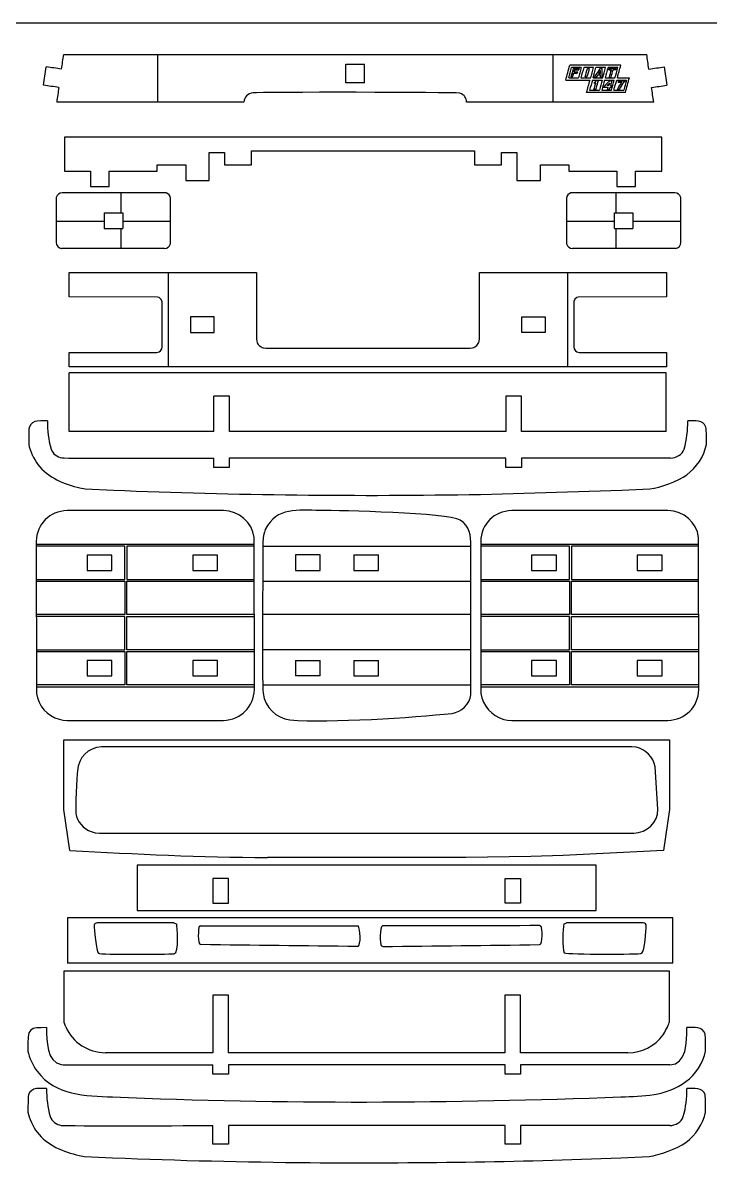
# Model space of a CAD drawing. Extents: x 774 to 1354, y 512 to 892.
# Drawn here: x 1165.2 to 1278.4, y 704.1 to 891.9 of the extents above; entities that cross this region are included whole.
import ezdxf

# ---------------------------------------------------------------- set-up
doc = ezdxf.new("R2010")
doc.units = 0
doc.layers.get('0').update_dxf_attribs({"linetype": 'CONTINUOUS'})

msp = doc.modelspace()

# ---------------------------------------------------------------- linework, layer by layer
at = {"color": 5}
msp.add_line((774.413784, 891.886003), (1354.413784, 891.886003), dxfattribs=at)
at = {"color": 3}
for p, q in [((1270.390184, 873.072703), (1172.031884, 873.072703)), ((1172.031884, 873.072703), (1172.031884, 867.458803)), ((1270.390184, 867.458803), (1270.390184, 873.072703)), ((1195.867984, 865.928003), (1195.867984, 870.521103)), ((1195.867984, 870.521103), (1198.419684, 870.521103)), ((1198.419684, 870.521103), (1198.419684, 868.479803)), ((1202.837784, 868.479703), (1202.837784, 870.776203)), ((1202.837784, 870.776203), (1239.584384, 870.776203)), ((1239.584384, 870.776203), (1239.584384, 868.479703)), ((1244.002484, 868.479703), (1244.002584, 870.521103)), ((1244.002584, 870.521103), (1246.554284, 870.521103)), ((1246.554284, 870.521103), (1246.554184, 865.928003)), ((1187.324784, 868.479603), (1192.019784, 868.479703)), ((1187.324884, 867.459003), (1187.324784, 868.479603)), ((1192.019784, 868.479703), (1192.019684, 865.928003)), ((1198.419684, 868.479803), (1202.837784, 868.479703)), ((1239.584384, 868.479703), (1244.002484, 868.479703)), ((1250.402384, 865.928003), (1250.402384, 868.479703)), ((1250.402384, 868.479703), (1255.097384, 868.479603)), ((1255.097384, 868.479603), (1255.097284, 867.458903)), ((1172.031884, 867.458803), (1176.358684, 867.458903)), ((1176.358684, 867.458903), (1176.358584, 864.907203)), ((1179.420684, 867.458903), (1187.324884, 867.459003)), ((1179.420684, 864.907203), (1179.420684, 867.458903)), ((1192.019684, 865.928003), (1195.867984, 865.928003)), ((1246.554184, 865.928003), (1250.402384, 865.928003)), ((1255.097284, 867.458903), (1263.001484, 867.458903)), ((1263.001484, 867.458903), (1263.001484, 864.907203)), ((1266.063484, 867.458903), (1270.390184, 867.458803)), ((1266.063484, 864.907203), (1266.063484, 867.458903)), ((1176.358584, 864.907203), (1179.420684, 864.907203)), ((1263.001484, 864.907203), (1266.063484, 864.907203)), ((1172.830684, 846.762803), (1172.830684, 850.756803)), ((1172.830684, 850.756803), (1189.139884, 850.756803)), ((1189.139884, 850.756803), (1203.645084, 850.756803)), ((1203.645084, 850.756803), (1203.645084, 839.831803)), ((1240.376084, 839.831803), (1240.376084, 850.756803)), ((1240.376084, 850.756803), (1254.881384, 850.756803)), ((1254.881384, 850.756803), (1271.190584, 850.756803)), ((1271.190584, 850.756803), (1271.190584, 846.762803)), ((1187.384484, 846.728003), (1172.830684, 846.762803)), ((1187.630584, 846.626103), (1187.384484, 846.728003)), ((1187.929984, 846.363403), (1187.630584, 846.626103)), ((1188.106184, 846.006303), (1187.929984, 846.363403)), ((1188.132284, 838.464103), (1188.106184, 846.006303)), ((1255.915084, 846.006303), (1255.889084, 838.464103)), ((1256.091284, 846.363403), (1255.915084, 846.006303)), ((1256.390584, 846.626103), (1256.091284, 846.363403)), ((1256.636884, 846.728003), (1256.390584, 846.626103)), ((1271.190584, 846.762803), (1256.636884, 846.728003)), ((1203.645084, 839.831803), (1203.697284, 839.435603)), ((1240.323884, 839.435603), (1240.376084, 839.831803)), ((1172.830684, 837.576703), (1187.253484, 837.585403)), ((1187.253484, 837.585403), (1187.630584, 837.713403)), ((1187.630584, 837.713403), (1187.841984, 837.875603)), ((1187.841984, 837.875603), (1188.063284, 838.206703)), ((1188.063284, 838.206703), (1188.132284, 838.464103)), ((1203.697284, 839.435603), (1203.761584, 839.246003)), ((1203.761584, 839.246003), (1203.850184, 839.066403)), ((1203.850184, 839.066403), (1203.961484, 838.899803)), ((1203.961484, 838.899803), (1204.093584, 838.749203)), ((1204.093584, 838.749203), (1204.244084, 838.617203)), ((1204.244084, 838.617203), (1204.410584, 838.506003)), ((1204.410584, 838.506003), (1204.590184, 838.417403)), ((1204.590184, 838.417403), (1204.779884, 838.353103)), ((1204.779884, 838.353103), (1205.176184, 838.300903)), ((1205.176184, 838.300903), (1238.845184, 838.300903)), ((1238.845184, 838.300903), (1239.241384, 838.353103)), ((1239.241384, 838.353103), (1239.430984, 838.417403)), ((1239.430984, 838.417403), (1239.610584, 838.506003)), ((1239.610584, 838.506003), (1239.777184, 838.617203)), ((1239.777184, 838.617203), (1239.927784, 838.749203)), ((1239.927784, 838.749203), (1240.059784, 838.899803)), ((1240.059784, 838.899803), (1240.170984, 839.066403)), ((1240.170984, 839.066403), (1240.259584, 839.246003)), ((1240.259584, 839.246003), (1240.323884, 839.435603)), ((1255.889084, 838.464103), (1255.958084, 838.206703)), ((1255.958084, 838.206703), (1256.179184, 837.875603)), ((1256.179184, 837.875603), (1256.390584, 837.713403)), ((1256.390584, 837.713403), (1256.767784, 837.585403)), ((1256.767784, 837.585403), (1271.190584, 837.576703)), ((1172.830684, 835.238903), (1172.830684, 837.576703)), ((1271.190584, 837.576703), (1271.190584, 835.238903)), ((1189.139884, 835.238903), (1172.830684, 835.238903)), ((1254.881384, 835.238903), (1189.139884, 835.238903)), ((1271.190584, 835.238903), (1254.881384, 835.238903)), ((1166.177584, 824.951403), (1166.174784, 822.448603)), ((1196.626384, 818.679503), (1196.627384, 820.212403)), ((1199.177384, 820.211903), (1199.176384, 818.678303)), ((1244.730284, 820.211903), (1199.177384, 820.211903)), ((1244.731584, 818.678303), (1244.730284, 820.211903)), ((1271.845184, 820.207603), (1247.280184, 820.212403)), ((1247.280184, 820.212403), (1247.281484, 818.679503)), ((1199.176384, 818.678303), (1196.626384, 818.679503)), ((1247.281484, 818.679503), (1244.731584, 818.678303)), ((1174.591184, 815.297603), (1175.460384, 815.125903)), ((1175.460384, 815.125903), (1180.106784, 814.920103)), ((1263.800684, 814.920103), (1268.447084, 815.125903)), ((1240.556684, 814.231003), (1263.800684, 814.920103)), ((1198.212184, 811.560903), (1172.492184, 811.560603)), ((1271.404984, 811.560703), (1245.684984, 811.560403)), ((1167.392484, 806.460603), (1167.436384, 781.442303)), ((1203.312684, 782.108403), (1203.268484, 807.126803)), ((1240.585184, 806.460403), (1240.629184, 781.442103)), ((1276.505384, 782.108203), (1276.461284, 807.126603)), ((1171.172784, 777.181803), (1171.827084, 777.051703)), ((1171.827084, 777.051703), (1172.492784, 777.008103)), ((1172.492784, 777.008103), (1198.212684, 777.008403)), ((1244.365584, 777.181603), (1245.019884, 777.051503)), ((1245.019884, 777.051503), (1245.685584, 777.007903)), ((1245.685584, 777.007903), (1271.405484, 777.008203)), ((1171.966884, 762.335503), (1171.966884, 773.811703)), ((1171.966884, 773.811703), (1271.645184, 773.811703)), ((1271.645184, 773.811703), (1271.645184, 762.335503)), ((1265.463684, 772.637603), (1178.148384, 772.637603)), ((1266.170084, 772.573403), (1265.463684, 772.637603)), ((1269.739584, 762.397503), (1269.334884, 769.383103)), ((1172.949084, 755.600603), (1171.966884, 762.335503)), ((1271.645184, 762.335503), (1270.663084, 755.600603)), ((1176.444284, 758.683003), (1177.122584, 758.497903)), ((1177.122584, 758.497903), (1177.836284, 758.433603)), ((1177.836284, 758.433603), (1265.775784, 758.433603)), ((1270.663084, 755.600603), (1254.136484, 754.767003)), ((1259.614184, 753.193003), (1183.997384, 753.193003)), ((1183.997384, 753.193003), (1183.997384, 745.723403)), ((1238.157084, 754.436603), (1205.454884, 754.436603)), ((1248.851384, 754.601003), (1238.157084, 754.436603)), ((1254.136484, 754.767003), (1248.851384, 754.601003)), ((1259.614184, 745.723403), (1259.614184, 753.193003)), ((1183.997384, 745.723403), (1259.614184, 745.723403)), ((1171.990384, 727.234003), (1171.979584, 735.766603)), ((1171.979584, 735.766603), (1271.632284, 735.761803)), ((1271.632284, 735.761803), (1271.616784, 727.229303)), ((1196.479884, 731.748503), (1196.478684, 722.257703)), ((1199.029784, 731.748403), (1196.479884, 731.748503)), ((1199.028484, 722.257503), (1199.029784, 731.748403)), ((1244.581384, 731.746203), (1244.579784, 722.255403)), ((1247.131284, 731.746003), (1244.581384, 731.746203)), ((1247.129684, 722.255303), (1247.131284, 731.746003)), ((1172.257084, 726.531403), (1171.990384, 727.234003)), ((1196.478684, 722.257703), (1178.805184, 722.261203)), ((1244.579784, 722.255403), (1199.028484, 722.257503)), ((1264.802784, 722.257303), (1247.129684, 722.255303)), ((1196.492384, 718.760403), (1196.493784, 720.293303)), ((1199.043684, 720.292903), (1199.042484, 718.759303)), ((1244.596584, 720.292903), (1199.043684, 720.292903)), ((1244.597684, 718.759303), (1244.596584, 720.292903)), ((1271.711584, 720.288703), (1247.146584, 720.293303)), ((1247.146584, 720.293303), (1247.147684, 718.760403)), ((1199.042484, 718.759303), (1196.492384, 718.760403)), ((1247.147684, 718.760403), (1244.597684, 718.759303)), ((1166.043984, 715.015603), (1166.041084, 712.512703)), ((1196.491384, 707.216003), (1196.493784, 710.276403)), ((1199.043784, 710.275903), (1199.041384, 707.214903)), ((1244.596584, 710.275903), (1199.043784, 710.275903)), ((1244.598784, 707.214903), (1244.596584, 710.275903)), ((1271.711484, 710.271803), (1247.146584, 710.276403)), ((1247.146584, 710.276403), (1247.148784, 707.216003)), ((1199.041384, 707.214903), (1196.491384, 707.216003)), ((1247.148784, 707.216003), (1244.598784, 707.214903)), ((1174.457584, 705.361703), (1175.326784, 705.190003)), ((1175.326784, 705.190003), (1179.973184, 704.984203)), ((1263.667084, 704.984203), (1268.313484, 705.190003))]:
    msp.add_line(p, q, dxfattribs=at)
at = {"color": 1}
for p, q in [((1189.139884, 850.756803), (1189.139884, 835.238903)), ((1254.881384, 850.756803), (1254.881384, 835.238903)), ((1167.392484, 806.014103), (1203.312184, 806.014603)), ((1182.006284, 805.708303), (1167.392484, 805.708103)), ((1182.006284, 800.225903), (1182.006284, 805.708303)), ((1203.312184, 805.708603), (1182.312284, 805.708303)), ((1182.312284, 805.708303), (1182.312284, 800.225903)), ((1240.585184, 806.013903), (1276.504984, 806.014403)), ((1255.199084, 805.708103), (1240.585184, 805.707903)), ((1255.199084, 800.225703), (1255.199084, 805.708103)), ((1276.504984, 805.708403), (1255.505084, 805.708103)), ((1255.505084, 805.708103), (1255.505084, 800.225703)), ((1167.392484, 800.225703), (1182.006284, 800.225903)), ((1182.312284, 800.225903), (1203.312284, 800.226203)), ((1240.585284, 800.225503), (1255.199084, 800.225703)), ((1255.505084, 800.225703), (1276.505084, 800.226003)), ((1167.392484, 799.919703), (1182.006384, 799.919903)), ((1182.006384, 799.919903), (1182.006384, 794.437503)), ((1182.312284, 799.919903), (1203.312284, 799.920203)), ((1182.312384, 794.437503), (1182.312284, 799.919903)), ((1240.585284, 799.919503), (1255.199184, 799.919703)), ((1255.199184, 799.919703), (1255.199184, 794.437303)), ((1255.505084, 799.919703), (1276.505084, 799.920003)), ((1255.505184, 794.437303), (1255.505084, 799.919703)), ((1182.006384, 794.437503), (1167.392584, 794.437303)), ((1203.312384, 794.437803), (1182.312384, 794.437503)), ((1255.199184, 794.437303), (1240.585384, 794.437103)), ((1276.505184, 794.437603), (1255.505184, 794.437303)), ((1182.006384, 794.131503), (1167.392584, 794.131303)), ((1182.006484, 788.649103), (1182.006384, 794.131503)), ((1182.312384, 794.131503), (1203.312384, 794.131803)), ((1182.312484, 788.649103), (1182.312384, 794.131503)), ((1255.199184, 794.131303), (1240.585384, 794.131103)), ((1255.199284, 788.648903), (1255.199184, 794.131303)), ((1255.505184, 794.131303), (1276.505184, 794.131603)), ((1255.505184, 788.648903), (1255.505184, 794.131303)), ((1167.392584, 788.648903), (1182.006484, 788.649103)), ((1167.392584, 788.342903), (1182.006484, 788.343103)), ((1182.006484, 788.343103), (1182.006584, 782.860703)), ((1203.312484, 788.649403), (1182.312484, 788.649103)), ((1182.312484, 788.343103), (1203.312484, 788.343403)), ((1182.312584, 782.860703), (1182.312484, 788.343103)), ((1240.585384, 788.648703), (1255.199284, 788.648903)), ((1240.585384, 788.342703), (1255.199284, 788.342903)), ((1255.199284, 788.342903), (1255.199384, 782.860503)), ((1276.505284, 788.649203), (1255.505184, 788.648903)), ((1255.505184, 788.342903), (1276.505284, 788.343203)), ((1255.505384, 782.860503), (1255.505184, 788.342903)), ((1182.006584, 782.860703), (1167.392784, 782.860503)), ((1167.392784, 782.554503), (1203.312484, 782.555003)), ((1203.312484, 782.861003), (1182.312584, 782.860703)), ((1255.199384, 782.860503), (1240.585584, 782.860303)), ((1240.585584, 782.554303), (1276.505284, 782.554803)), ((1276.505284, 782.860803), (1255.505384, 782.860503))]:
    msp.add_line(p, q, dxfattribs=at)
at = {"color": 7}
for p, q in [((1192.811384, 843.444303), (1192.811384, 840.892603)), ((1196.675284, 843.444303), (1192.811384, 843.444303)), ((1196.675284, 840.892603), (1196.675284, 843.444303)), ((1247.361484, 843.444303), (1251.209784, 843.444303)), ((1247.361484, 840.892603), (1247.361484, 843.444303)), ((1251.209784, 843.444303), (1251.209784, 840.892603)), ((1192.811384, 840.892603), (1196.675284, 840.892603)), ((1251.209784, 840.892603), (1247.361484, 840.892603)), ((1179.842184, 804.242403), (1175.762284, 804.242303)), ((1175.762284, 804.242303), (1175.762284, 801.692303)), ((1179.842184, 801.692403), (1179.842184, 804.242403)), ((1197.242084, 804.242903), (1193.162184, 804.242803)), ((1193.162184, 804.242803), (1193.162184, 801.692803)), ((1197.242084, 801.692903), (1197.242084, 804.242903)), ((1253.034984, 804.242203), (1248.955084, 804.242103)), ((1248.955084, 804.242103), (1248.955084, 801.692103)), ((1253.034984, 801.692203), (1253.034984, 804.242203)), ((1270.434784, 804.242703), (1266.354984, 804.242603)), ((1266.354984, 804.242603), (1266.354984, 801.692603)), ((1270.434784, 801.692703), (1270.434784, 804.242703)), ((1175.762284, 801.692303), (1179.842184, 801.692403)), ((1193.162184, 801.692803), (1197.242084, 801.692903)), ((1248.955084, 801.692103), (1253.034984, 801.692203)), ((1266.354984, 801.692603), (1270.434784, 801.692703)), ((1179.842384, 786.876803), (1175.762484, 786.876703)), ((1175.762484, 786.876703), (1175.762484, 784.326703)), ((1179.842384, 784.326803), (1179.842384, 786.876803)), ((1197.242384, 786.877303), (1193.162484, 786.877203)), ((1193.162484, 786.877203), (1193.162484, 784.327203)), ((1197.242384, 784.327303), (1197.242384, 786.877303)), ((1253.035184, 786.876603), (1248.955284, 786.876503)), ((1248.955284, 786.876503), (1248.955284, 784.326503)), ((1253.035184, 784.326603), (1253.035184, 786.876603)), ((1270.435084, 786.877103), (1266.355184, 786.877003)), ((1266.355184, 786.877003), (1266.355184, 784.327003)), ((1270.435084, 784.327103), (1270.435084, 786.877103)), ((1175.762484, 784.326703), (1179.842384, 784.326803)), ((1193.162484, 784.327203), (1197.242384, 784.327303)), ((1248.955284, 784.326503), (1253.035184, 784.326603)), ((1266.355184, 784.327003), (1270.435084, 784.327103)), ((1196.479584, 750.988203), (1196.479584, 746.908303)), ((1199.029384, 750.988203), (1196.479584, 750.988203)), ((1199.029384, 746.908303), (1199.029384, 750.988203)), ((1244.582184, 746.908303), (1244.582184, 750.988203)), ((1244.582184, 750.988203), (1247.132184, 750.988203)), ((1247.132184, 750.988203), (1247.132184, 746.908303)), ((1196.479584, 746.908303), (1199.029384, 746.908303)), ((1247.132184, 746.908303), (1244.582184, 746.908303))]:
    msp.add_line(p, q, dxfattribs=at)
at = {"color": 3}
for points in [[(1171.566084, 884.267703), (1171.683084, 885.073003), (1171.800084, 885.878403), (1171.916984, 886.683703)], [(1171.916984, 886.683703), (1203.917884, 886.683703), (1235.918684, 886.683703), (1267.919484, 886.683703)], [(1268.270384, 884.267703), (1268.153484, 885.073003), (1268.036484, 885.878403), (1267.919484, 886.683703)], [(1168.601484, 881.608103), (1168.748784, 882.617403), (1168.895984, 883.626503), (1169.043184, 884.635803)], [(1171.566084, 884.267703), (1170.725084, 884.390403), (1169.884184, 884.513103), (1169.043184, 884.635803)], [(1268.270384, 884.267703), (1269.111384, 884.390403), (1269.952284, 884.513103), (1270.793284, 884.635803)], [(1270.793284, 884.635803), (1270.940484, 883.626503), (1271.087784, 882.617403), (1271.234984, 881.608103)], [(1171.124384, 881.240103), (1170.283384, 881.362703), (1169.442484, 881.485503), (1168.601484, 881.608103)], [(1171.124384, 881.240103), (1171.006484, 880.435303), (1170.888484, 879.630603), (1170.770584, 878.825803)], [(1268.712084, 881.240103), (1269.553084, 881.362703), (1270.393984, 881.485503), (1271.234984, 881.608103)], [(1269.065884, 878.825803), (1268.947984, 879.630603), (1268.829984, 880.435303), (1268.712084, 881.240103)], [(1203.105784, 880.355603), (1202.199584, 880.236303), (1201.690384, 879.693903), (1201.576084, 878.825803)], [(1237.126484, 880.303403), (1235.991684, 880.453103), (1204.145684, 880.492403), (1203.105784, 880.355603)], [(1238.260384, 878.825803), (1238.167984, 879.526303), (1237.991984, 880.009603), (1237.126484, 880.303403)], [(1201.576084, 878.825803), (1191.307684, 878.825803), (1181.039084, 878.825803), (1170.770584, 878.825803)], [(1269.065884, 878.825803), (1258.797384, 878.825803), (1248.528884, 878.825803), (1238.260384, 878.825803)], [(1171.672784, 863.890203), (1171.198884, 863.850803), (1170.827284, 863.591503), (1170.705384, 863.131203)], [(1188.782584, 863.860503), (1188.446384, 863.950503), (1172.529284, 863.890503), (1171.672784, 863.890203)], [(1272.546984, 863.890203), (1271.690484, 863.890503), (1255.773384, 863.950503), (1255.437184, 863.860503)], [(1273.514384, 863.131203), (1273.392484, 863.591503), (1273.020884, 863.850803), (1272.546984, 863.890203)], [(1170.705384, 863.131203), (1170.694084, 860.664603), (1170.682684, 858.198103), (1170.671384, 855.731403)], [(1189.529684, 863.008803), (1189.490984, 863.398003), (1189.172484, 863.756103), (1188.782584, 863.860503)], [(1189.503684, 855.472903), (1189.512384, 857.984803), (1189.520984, 860.496803), (1189.529684, 863.008803)], [(1255.437184, 863.860503), (1255.047284, 863.756103), (1254.728784, 863.398003), (1254.690084, 863.008803)], [(1254.690084, 863.008803), (1254.698784, 860.496803), (1254.707384, 857.984803), (1254.716084, 855.472903)], [(1273.548384, 855.731403), (1273.537084, 858.198103), (1273.525684, 860.664603), (1273.514384, 863.131203)], [(1170.671384, 855.731403), (1170.688584, 855.203103), (1171.052184, 854.786903), (1171.558184, 854.720503)], [(1188.518584, 854.716603), (1182.865084, 854.717903), (1177.211684, 854.719303), (1171.558184, 854.720503)], [(1188.518584, 854.716603), (1188.991684, 854.732203), (1189.383384, 855.023503), (1189.503684, 855.472903)], [(1254.716084, 855.472903), (1254.836384, 855.023503), (1255.228084, 854.732203), (1255.701184, 854.716603)], [(1272.661584, 854.720503), (1267.008084, 854.719303), (1261.354684, 854.717903), (1255.701184, 854.716603)], [(1272.661584, 854.720503), (1273.167584, 854.786903), (1273.531184, 855.203103), (1273.548384, 855.731403)], [(1172.822784, 824.589803), (1172.822784, 827.806203), (1172.822784, 831.022503), (1172.822784, 834.238903)], [(1271.117284, 834.238903), (1238.352484, 834.238903), (1205.587684, 834.238903), (1172.822784, 834.238903)], [(1271.117284, 824.589803), (1271.117284, 827.806203), (1271.117284, 831.022503), (1271.117284, 834.238903)], [(1199.196784, 830.410403), (1198.346884, 830.410403), (1197.497084, 830.410403), (1196.647184, 830.410403)], [(1196.647184, 824.589803), (1196.647184, 826.530003), (1196.647184, 828.470103), (1196.647184, 830.410403)], [(1199.196784, 824.589803), (1199.196784, 826.530003), (1199.196784, 828.470103), (1199.196784, 830.410403)], [(1247.292884, 830.410403), (1246.442984, 830.410403), (1245.593084, 830.410403), (1244.743284, 830.410403)], [(1244.743284, 830.410403), (1244.743284, 828.470103), (1244.743284, 826.530003), (1244.743284, 824.589803)], [(1247.292884, 824.589803), (1247.292884, 826.530003), (1247.292884, 828.470103), (1247.292884, 830.410403)], [(1169.229784, 826.327503), (1168.661084, 826.323703), (1167.576284, 826.389403), (1167.150084, 826.225403)], [(1169.229784, 826.327503), (1169.229784, 824.678303), (1169.385084, 823.283203), (1169.839684, 821.689303)], [(1274.067784, 821.689303), (1274.522384, 823.282803), (1274.677784, 824.678703), (1274.677784, 826.327503)], [(1277.647184, 825.316103), (1277.197584, 826.565603), (1275.910084, 826.319303), (1274.677784, 826.327503)], [(1167.150084, 826.225403), (1166.623684, 826.022803), (1166.222984, 825.506803), (1166.177584, 824.951403)], [(1196.647184, 824.589803), (1188.705784, 824.589803), (1180.764284, 824.589803), (1172.822784, 824.589803)], [(1244.743284, 824.589803), (1229.561084, 824.589803), (1214.378984, 824.589803), (1199.196784, 824.589803)], [(1271.117284, 824.589803), (1263.175784, 824.589803), (1255.234284, 824.589803), (1247.292884, 824.589803)], [(1277.732784, 822.448603), (1277.743184, 822.535003), (1277.798284, 824.896103), (1277.647184, 825.316103)], [(1166.174784, 822.448603), (1166.289584, 821.493003), (1167.058784, 819.957003), (1167.670784, 819.148303)], [(1169.839684, 821.689303), (1170.059484, 820.918703), (1170.868784, 820.378903), (1171.632684, 820.245003)], [(1271.845184, 820.207603), (1272.758984, 820.227403), (1273.802184, 820.758303), (1274.067784, 821.689303)], [(1274.502684, 817.450403), (1276.097284, 818.605103), (1277.380884, 820.516503), (1277.732784, 822.448603)], [(1167.670784, 819.148303), (1169.294984, 817.002103), (1172.038584, 815.870603), (1174.591184, 815.297603)], [(1171.632684, 820.245003), (1172.196384, 820.146203), (1194.074284, 820.211903), (1196.627384, 820.212403)], [(1268.447084, 815.125903), (1270.126684, 815.327803), (1273.081284, 816.421103), (1274.502684, 817.450403)], [(1180.106784, 814.920103), (1200.061984, 814.085103), (1220.601484, 813.882803), (1240.556684, 814.231003)], [(1172.492184, 811.560603), (1169.581884, 811.465403), (1167.487784, 809.371203), (1167.392484, 806.460603)], [(1203.268484, 807.126803), (1202.935184, 809.657103), (1200.853884, 811.474703), (1198.212184, 811.560903)], [(1214.129484, 811.584903), (1210.501584, 811.595203), (1206.989284, 812.223703), (1205.118284, 808.429903)], [(1237.193084, 809.993403), (1235.096384, 811.203803), (1217.440284, 811.575503), (1214.129484, 811.584903)], [(1245.684984, 811.560403), (1242.774684, 811.465203), (1240.680584, 809.371003), (1240.585184, 806.460403)], [(1276.461284, 807.126603), (1276.127984, 809.656903), (1274.046684, 811.474503), (1271.404984, 811.560703)], [(1238.977784, 805.725703), (1238.978884, 807.413903), (1238.821384, 809.053403), (1237.193084, 809.993403)], [(1205.118284, 808.429903), (1204.715184, 807.242503), (1204.730084, 806.983003), (1204.730084, 805.726103)], [(1204.730084, 805.726103), (1204.730084, 802.839903), (1204.497484, 783.560203), (1204.773384, 781.463603)], [(1238.946984, 781.238903), (1238.957284, 789.401203), (1238.967484, 797.563403), (1238.977784, 805.725703)], [(1167.436384, 781.442303), (1167.702384, 779.422003), (1169.204384, 777.709103), (1171.172784, 777.181803)], [(1198.212684, 777.008403), (1201.123284, 777.103903), (1203.217484, 779.198103), (1203.312684, 782.108403)], [(1204.773384, 781.463603), (1205.071584, 779.197303), (1206.897184, 777.372003), (1209.163384, 777.073603)], [(1240.629184, 781.442103), (1240.895184, 779.421803), (1242.397184, 777.708903), (1244.365584, 777.181603)], [(1271.405484, 777.008203), (1274.315984, 777.103703), (1276.410284, 779.197903), (1276.505384, 782.108203)], [(1235.873984, 778.165903), (1237.445784, 778.360003), (1238.738284, 779.654003), (1238.946984, 781.238903)], [(1209.163384, 777.073603), (1215.809584, 776.603703), (1229.417684, 777.463103), (1235.873984, 778.165903)], [(1178.148384, 772.637603), (1175.847084, 772.533203), (1174.386484, 770.916803), (1174.184484, 768.673703)], [(1269.334884, 769.383103), (1269.003084, 770.937903), (1267.756384, 772.281403), (1266.170084, 772.573403)], [(1174.184484, 768.673703), (1174.116284, 767.916403), (1173.819884, 762.273903), (1173.908084, 761.688103)], [(1173.908084, 761.688103), (1174.111584, 760.335803), (1175.173184, 759.150203), (1176.444284, 758.683003)], [(1265.775784, 758.433603), (1267.983084, 758.483203), (1269.803684, 760.172003), (1269.739584, 762.397503)], [(1172.949084, 755.600603), (1183.940684, 754.997203), (1194.400384, 754.464503), (1205.454884, 754.436603)], [(1272.216384, 744.479803), (1238.994984, 744.479803), (1205.773484, 744.479803), (1172.551984, 744.479803)], [(1172.551984, 744.479803), (1172.551984, 741.990303), (1172.551984, 739.500803), (1172.551984, 737.011303)], [(1272.216384, 737.011303), (1272.216384, 739.500803), (1272.216384, 741.990303), (1272.216384, 744.479803)], [(1272.216384, 737.011303), (1238.994984, 737.011303), (1205.773484, 737.011303), (1172.551984, 737.011303)], [(1270.604684, 725.224303), (1270.902284, 725.636703), (1271.537384, 726.798203), (1271.616784, 727.229303)], [(1169.096084, 726.408503), (1166.439184, 726.390803), (1165.799284, 726.603303), (1166.041084, 722.529703)], [(1169.096084, 726.408503), (1169.096084, 724.168003), (1169.134784, 720.740603), (1171.499084, 720.326103)], [(1172.257084, 726.531403), (1173.417684, 723.899203), (1175.917284, 722.337403), (1178.805184, 722.261203)], [(1264.802784, 722.257303), (1267.139084, 722.318603), (1269.230584, 723.320503), (1270.604684, 725.224303)], [(1271.711584, 720.288703), (1274.489284, 720.318203), (1274.544184, 724.031503), (1274.544184, 726.408503)], [(1277.513484, 725.397103), (1277.063584, 726.646703), (1275.777284, 726.400303), (1274.544184, 726.408503)], [(1277.599184, 722.529703), (1277.609484, 722.615603), (1277.664584, 724.977803), (1277.513484, 725.397103)], [(1166.041084, 722.529703), (1166.156084, 721.573603), (1166.924984, 720.038503), (1167.537184, 719.229403)], [(1274.369084, 717.531403), (1275.963184, 718.686103), (1277.247884, 720.598003), (1277.599184, 722.529703)], [(1171.499084, 720.326103), (1172.063184, 720.227203), (1193.940284, 720.292803), (1196.493784, 720.293303)], [(1167.537184, 719.229403), (1170.601784, 715.179203), (1175.486784, 715.194403), (1179.973084, 715.001203)], [(1263.667084, 715.001203), (1267.342284, 715.137003), (1270.980584, 715.077103), (1274.369084, 717.531403)], [(1167.016484, 716.289503), (1166.490084, 716.086803), (1166.089384, 715.571103), (1166.043984, 715.015603)], [(1169.096084, 716.391703), (1168.527984, 716.387903), (1167.442084, 716.453403), (1167.016484, 716.289503)], [(1169.096084, 716.391703), (1169.096084, 714.742803), (1169.251584, 713.346903), (1169.706084, 711.753303)], [(1273.934184, 711.753303), (1274.388584, 713.347403), (1274.544184, 714.742303), (1274.544184, 716.391703)], [(1277.513484, 715.380203), (1277.063684, 716.629503), (1275.777484, 716.383403), (1274.544184, 716.391703)], [(1179.973084, 715.001203), (1208.033184, 713.793003), (1235.671284, 713.966603), (1263.667084, 715.001203)], [(1277.599184, 712.512703), (1277.609484, 712.598503), (1277.664584, 714.960903), (1277.513484, 715.380203)], [(1166.041084, 712.512703), (1166.155984, 711.557103), (1166.925184, 710.021203), (1167.537184, 709.212403)], [(1274.369084, 707.514503), (1275.963184, 708.668903), (1277.247684, 710.581303), (1277.599184, 712.512703)], [(1169.706084, 711.753303), (1169.925884, 710.982603), (1170.735284, 710.443203), (1171.499084, 710.309103)], [(1171.499084, 710.309103), (1172.060784, 710.210503), (1193.942184, 710.275903), (1196.493784, 710.276403)], [(1271.711484, 710.271803), (1272.624984, 710.291203), (1273.668784, 710.822503), (1273.934184, 711.753303)], [(1167.537184, 709.212403), (1169.161084, 707.066303), (1171.905284, 705.934603), (1174.457584, 705.361703)], [(1268.313484, 705.190003), (1269.993084, 705.391903), (1272.947584, 706.485203), (1274.369084, 707.514503)], [(1179.973184, 704.984203), (1190.907384, 704.526703), (1201.578484, 704.289003), (1212.518284, 704.178203)], [(1212.518284, 704.178203), (1229.900684, 704.086603), (1246.309684, 704.257903), (1263.667084, 704.984203)]]:
    msp.add_open_spline(points, degree=3, dxfattribs=at)
at = {"color": 1}
for points in [[(1187.372284, 886.683703), (1187.372284, 884.064403), (1187.372284, 881.445103), (1187.372284, 878.825803)], [(1252.464084, 886.683703), (1252.464084, 884.064403), (1252.464084, 881.445103), (1252.464084, 878.825803)], [(1254.583584, 882.460903), (1254.807184, 883.269103), (1255.030684, 884.077103), (1255.254284, 884.885303)], [(1263.648084, 884.885303), (1260.850184, 884.885303), (1258.052184, 884.885303), (1255.254284, 884.885303)], [(1263.082284, 882.840003), (1263.270884, 883.521703), (1263.459484, 884.203503), (1263.648084, 884.885303)], [(1255.081984, 882.840003), (1255.235584, 883.395403), (1255.389284, 883.950803), (1255.542884, 884.506203)], [(1255.081984, 882.840003), (1255.617484, 882.840003), (1256.152984, 882.840003), (1256.688584, 882.840003)], [(1255.832984, 884.384003), (1255.695884, 883.910103), (1255.558684, 883.436203), (1255.421584, 882.962303)], [(1255.421584, 882.962303), (1255.517584, 882.962303), (1255.613484, 882.962303), (1255.709484, 882.962303)], [(1257.149484, 884.506203), (1256.613884, 884.506203), (1256.078484, 884.506203), (1255.542884, 884.506203)], [(1255.709484, 882.962303), (1255.767684, 883.163403), (1255.825884, 883.364703), (1255.884084, 883.565903)], [(1255.832984, 884.384003), (1256.158584, 884.384003), (1256.484284, 884.384003), (1256.809884, 884.384003)], [(1255.884084, 883.565903), (1256.082684, 883.565903), (1256.281184, 883.565903), (1256.479784, 883.565903)], [(1255.953684, 883.806203), (1255.986284, 883.918703), (1256.018784, 884.031203), (1256.051384, 884.143703)], [(1255.953684, 883.806203), (1256.152284, 883.806203), (1256.350784, 883.806203), (1256.549284, 883.806203)], [(1256.051384, 884.143703), (1256.281084, 884.143703), (1256.510684, 884.143703), (1256.740384, 884.143703)], [(1256.479784, 883.565903), (1256.502984, 883.646003), (1256.526184, 883.726003), (1256.549284, 883.806203)], [(1257.149484, 884.506203), (1256.995884, 883.950803), (1256.842184, 883.395403), (1256.688584, 882.840003)], [(1256.809884, 884.384003), (1256.786784, 884.303903), (1256.763484, 884.223803), (1256.740384, 884.143703)], [(1257.543084, 884.506203), (1257.389384, 883.950803), (1257.235684, 883.395403), (1257.081984, 882.840003)], [(1257.081984, 882.840003), (1257.617584, 882.840003), (1258.153084, 882.840003), (1258.688684, 882.840003)], [(1259.149684, 884.506203), (1258.614084, 884.506203), (1258.078584, 884.506203), (1257.543084, 884.506203)], [(1257.769184, 882.962303), (1257.904284, 883.436203), (1258.039384, 883.910103), (1258.174484, 884.384003)], [(1257.769184, 882.962303), (1257.865184, 882.962303), (1257.961184, 882.962303), (1258.057184, 882.962303)], [(1258.462584, 884.384003), (1258.327384, 883.910103), (1258.192284, 883.436203), (1258.057184, 882.962303)], [(1258.174484, 884.384003), (1258.270584, 884.384003), (1258.366584, 884.384003), (1258.462584, 884.384003)], [(1258.688684, 882.840003), (1258.842384, 883.395403), (1258.995984, 883.950803), (1259.149684, 884.506203)], [(1259.082184, 882.840003), (1259.235784, 883.395403), (1259.389484, 883.950803), (1259.543084, 884.506203)], [(1259.082184, 882.840003), (1259.617684, 882.840003), (1260.153284, 882.840003), (1260.688684, 882.840003)], [(1259.323584, 882.959803), (1259.644084, 883.433703), (1259.964584, 883.907603), (1260.285084, 884.381603)], [(1259.323584, 882.959803), (1259.413784, 882.959803), (1259.503984, 882.959803), (1259.594284, 882.959803)], [(1261.149684, 884.506203), (1260.614184, 884.506203), (1260.078584, 884.506203), (1259.543084, 884.506203)], [(1259.806484, 883.283503), (1259.735784, 883.175603), (1259.664984, 883.067703), (1259.594284, 882.959803)], [(1260.313284, 883.283503), (1260.144384, 883.283503), (1259.975384, 883.283503), (1259.806484, 883.283503)], [(1260.308384, 884.049803), (1260.193484, 883.874403), (1260.078484, 883.699103), (1259.963584, 883.523703)], [(1259.963584, 883.523703), (1260.078984, 883.523703), (1260.194384, 883.523703), (1260.309784, 883.523703)], [(1260.285084, 884.381603), (1260.375184, 884.381603), (1260.465184, 884.381603), (1260.555284, 884.381603)], [(1260.309784, 883.523703), (1260.309384, 883.699103), (1260.308784, 883.874403), (1260.308384, 884.049803)], [(1260.315184, 882.959803), (1260.314584, 883.067703), (1260.313984, 883.175603), (1260.313284, 883.283503)], [(1260.315184, 882.959803), (1260.407184, 882.959803), (1260.499084, 882.959803), (1260.590984, 882.959803)], [(1260.590984, 882.959803), (1260.579084, 883.433703), (1260.567284, 883.907603), (1260.555284, 884.381603)], [(1260.688684, 882.840003), (1260.842384, 883.395403), (1260.996084, 883.950803), (1261.149684, 884.506203)], [(1261.543084, 884.506203), (1261.389484, 883.950803), (1261.235784, 883.395403), (1261.082184, 882.840003)], [(1261.082184, 882.840003), (1261.617784, 882.840003), (1262.153184, 882.840003), (1262.688784, 882.840003)], [(1263.149784, 884.506203), (1262.614284, 884.506203), (1262.078684, 884.506203), (1261.543084, 884.506203)], [(1261.679284, 884.141303), (1261.701684, 884.221403), (1261.724184, 884.301403), (1261.746584, 884.381603)], [(1261.679284, 884.141303), (1261.819584, 884.141303), (1261.959984, 884.141303), (1262.100284, 884.141303)], [(1261.746584, 884.381603), (1262.122584, 884.381603), (1262.498484, 884.381603), (1262.874484, 884.381603)], [(1261.769284, 882.959803), (1261.879684, 883.353603), (1261.989884, 883.747503), (1262.100284, 884.141303)], [(1261.769284, 882.959803), (1261.865184, 882.959803), (1261.961184, 882.959803), (1262.057084, 882.959803)], [(1262.057084, 882.959803), (1262.167484, 883.353603), (1262.277784, 883.747503), (1262.388084, 884.141303)], [(1262.807184, 884.141303), (1262.667484, 884.141303), (1262.527784, 884.141303), (1262.388084, 884.141303)], [(1262.688784, 882.840003), (1262.842484, 883.395403), (1262.996084, 883.950803), (1263.149784, 884.506203)], [(1262.874484, 884.381603), (1262.851984, 884.301403), (1262.829584, 884.221403), (1262.807184, 884.141303)], [(1263.082284, 882.840003), (1263.748884, 882.840003), (1264.415684, 882.840003), (1265.082284, 882.840003)], [(1264.411584, 880.415503), (1264.635184, 881.223703), (1264.858684, 882.031803), (1265.082284, 882.840003)], [(1254.583584, 882.460903), (1255.916984, 882.460903), (1257.250384, 882.460903), (1258.583784, 882.460903)], [(1258.017984, 880.415503), (1258.206584, 881.097303), (1258.395184, 881.779103), (1258.583784, 882.460903)], [(1258.977184, 882.460903), (1258.823584, 881.905503), (1258.669884, 881.350103), (1258.516284, 880.794703)], [(1258.516284, 880.794703), (1259.051884, 880.794703), (1259.587384, 880.794703), (1260.122884, 880.794703)], [(1258.977184, 882.460903), (1259.512784, 882.460903), (1260.048284, 882.460903), (1260.583884, 882.460903)], [(1259.924584, 882.338703), (1259.545184, 882.338703), (1259.714484, 882.415003), (1259.211984, 881.922803)], [(1259.517984, 881.922803), (1259.415984, 881.922803), (1259.314084, 881.922803), (1259.211984, 881.922803)], [(1259.231184, 880.917003), (1259.326784, 881.252303), (1259.422384, 881.587503), (1259.517984, 881.922803)], [(1259.519184, 880.917003), (1259.423184, 880.917003), (1259.327184, 880.917003), (1259.231184, 880.917003)], [(1259.924584, 882.338703), (1259.789384, 881.864803), (1259.654284, 881.390903), (1259.519184, 880.917003)], [(1260.583884, 882.460903), (1260.430184, 881.905503), (1260.276484, 881.350103), (1260.122884, 880.794703)], [(1260.977384, 882.460903), (1260.823684, 881.905503), (1260.670084, 881.350103), (1260.516384, 880.794703)], [(1260.516384, 880.794703), (1261.051984, 880.794703), (1261.587384, 880.794703), (1262.122984, 880.794703)], [(1262.168184, 882.338703), (1261.619084, 882.338703), (1261.169184, 881.642203), (1260.787384, 881.268203)], [(1260.787384, 881.268203), (1261.049984, 881.268203), (1261.312384, 881.268203), (1261.574984, 881.268203)], [(1260.977384, 882.460903), (1261.512984, 882.460903), (1262.048384, 882.460903), (1262.583984, 882.460903)], [(1261.393684, 881.562403), (1261.516384, 881.682503), (1261.638984, 881.802703), (1261.761684, 881.922803)], [(1261.658884, 881.562403), (1261.570484, 881.562403), (1261.482084, 881.562403), (1261.393684, 881.562403)], [(1261.474784, 880.917003), (1261.508184, 881.034103), (1261.541584, 881.151103), (1261.574984, 881.268203)], [(1261.762784, 880.917003), (1261.666784, 880.917003), (1261.570784, 880.917003), (1261.474784, 880.917003)], [(1261.761684, 881.922803), (1261.727384, 881.802703), (1261.693084, 881.682503), (1261.658884, 881.562403)], [(1261.862984, 881.268203), (1261.829584, 881.151103), (1261.796084, 881.034103), (1261.762784, 880.917003)], [(1261.862984, 881.268203), (1261.930984, 881.268203), (1261.998884, 881.268203), (1262.066884, 881.268203)], [(1262.168184, 882.338703), (1262.094484, 882.079903), (1262.020584, 881.821203), (1261.946884, 881.562403)], [(1261.946884, 881.562403), (1262.014884, 881.562403), (1262.082784, 881.562403), (1262.150784, 881.562403)], [(1262.066884, 881.268203), (1262.094884, 881.366203), (1262.122784, 881.464303), (1262.150784, 881.562403)], [(1262.122984, 880.794703), (1262.276684, 881.350103), (1262.430284, 881.905503), (1262.583984, 882.460903)], [(1262.516484, 880.794703), (1262.670184, 881.350103), (1262.823884, 881.905503), (1262.977484, 882.460903)], [(1262.516484, 880.794703), (1263.051984, 880.794703), (1263.587584, 880.794703), (1264.123084, 880.794703)], [(1262.977484, 882.460903), (1263.512884, 882.460903), (1264.048484, 882.460903), (1264.583984, 882.460903)], [(1263.087384, 880.917003), (1263.332084, 881.304603), (1263.576684, 881.692303), (1263.821384, 882.079903)], [(1263.393284, 880.917003), (1263.291284, 880.917003), (1263.189384, 880.917003), (1263.087384, 880.917003)], [(1263.270784, 882.338703), (1263.250284, 882.252503), (1263.229984, 882.166203), (1263.209484, 882.079903)], [(1263.821384, 882.079903), (1263.617484, 882.079903), (1263.413384, 882.079903), (1263.209484, 882.079903)], [(1263.270784, 882.338703), (1263.610684, 882.338703), (1263.950684, 882.338703), (1264.290684, 882.338703)], [(1264.290684, 882.338703), (1263.991484, 881.864803), (1263.692484, 881.390903), (1263.393284, 880.917003)], [(1264.583984, 882.460903), (1264.430384, 881.905503), (1264.276684, 881.350103), (1264.123084, 880.794703)], [(1264.411584, 880.415503), (1262.280384, 880.415503), (1260.149184, 880.415503), (1258.017984, 880.415503)], [(1181.324784, 863.893103), (1181.325084, 862.788303), (1181.325484, 861.683503), (1181.325884, 860.578703)], [(1262.893884, 860.578703), (1262.894284, 861.683503), (1262.894684, 862.788303), (1262.894984, 863.893103)], [(1178.572584, 859.149803), (1175.938884, 859.149003), (1173.305084, 859.148103), (1170.671384, 859.147303)], [(1189.538484, 859.153203), (1186.902984, 859.152503), (1184.267584, 859.151603), (1181.632084, 859.150803)], [(1262.587684, 859.150803), (1259.952184, 859.151603), (1257.316784, 859.152503), (1254.681284, 859.153203)], [(1273.548384, 859.147303), (1270.914684, 859.148103), (1268.280884, 859.149003), (1265.647184, 859.149803)], [(1181.326584, 858.029003), (1181.326884, 856.924303), (1181.327284, 855.819403), (1181.327684, 854.714603)], [(1262.892084, 854.714603), (1262.892484, 855.819403), (1262.892884, 856.924303), (1262.893184, 858.029003)], [(1204.730084, 805.726103), (1216.145984, 805.725903), (1227.561884, 805.725803), (1238.977784, 805.725703)], [(1204.729984, 799.938503), (1216.145884, 799.938403), (1227.561784, 799.938203), (1238.977784, 799.938103)], [(1238.977684, 794.456403), (1227.561784, 794.456603), (1216.145784, 794.456703), (1204.729984, 794.456803)], [(1204.729884, 788.669203), (1216.145784, 788.669103), (1227.561684, 788.668903), (1238.977684, 788.668803)], [(1204.729784, 782.881603), (1216.145684, 782.881503), (1227.561584, 782.881403), (1238.977584, 782.881303)], [(1176.935984, 743.300403), (1176.905384, 742.774903), (1177.319184, 738.920203), (1177.633984, 738.666003)], [(1177.428584, 743.678403), (1177.200984, 743.648403), (1176.991784, 743.539403), (1176.935984, 743.300403)], [(1190.080584, 743.678403), (1185.863284, 743.678403), (1181.645884, 743.678403), (1177.428584, 743.678403)], [(1190.080584, 743.678403), (1190.227784, 743.593403), (1190.374884, 743.508403), (1190.522184, 743.423403)], [(1190.080584, 738.579103), (1191.056584, 738.643303), (1190.561184, 743.278003), (1190.522184, 743.423403)], [(1254.283284, 743.478903), (1254.030084, 742.732203), (1254.024584, 739.459003), (1254.327284, 738.728503)], [(1254.283284, 743.478903), (1254.418184, 743.545303), (1254.552984, 743.611903), (1254.687884, 743.678403)], [(1267.339884, 743.678403), (1263.122484, 743.678403), (1258.905284, 743.678403), (1254.687884, 743.678403)], [(1267.134384, 738.666003), (1267.584284, 739.005303), (1267.822184, 742.495103), (1267.849784, 743.168403)], [(1267.849784, 743.168403), (1267.839984, 743.424103), (1267.626484, 743.640603), (1267.339884, 743.678403)], [(1177.633984, 738.666003), (1177.971784, 738.393203), (1188.874284, 738.499803), (1190.080584, 738.579103)], [(1254.327284, 738.728503), (1255.025684, 738.439203), (1266.827084, 738.434103), (1267.134384, 738.666003)]]:
    msp.add_open_spline(points, degree=3, dxfattribs=at)
at = {"color": 7}
for points in [[(1218.388384, 881.989803), (1218.388384, 883.009703), (1218.388384, 884.029603), (1218.388384, 885.049403)], [(1218.388384, 885.049403), (1219.408284, 885.049403), (1220.428184, 885.049403), (1221.447984, 885.049403)], [(1221.447984, 881.989803), (1221.447984, 883.009703), (1221.447984, 884.029603), (1221.447984, 885.049403)], [(1221.447984, 881.989803), (1220.428184, 881.989803), (1219.408284, 881.989803), (1218.388384, 881.989803)], [(1178.572584, 860.578003), (1179.592484, 860.578103), (1180.612284, 860.578503), (1181.632084, 860.578803)], [(1178.572584, 860.578003), (1178.572584, 859.728003), (1178.572584, 858.878103), (1178.572584, 858.028303)], [(1181.632084, 860.578803), (1181.632084, 859.728903), (1181.632184, 858.879003), (1181.632184, 858.029203)], [(1262.587584, 858.029203), (1262.587584, 858.879003), (1262.587684, 859.728903), (1262.587684, 860.578803)], [(1262.587684, 860.578803), (1263.607484, 860.578503), (1264.627284, 860.578103), (1265.647184, 860.578003)], [(1265.647184, 860.578003), (1265.647184, 859.728003), (1265.647184, 858.878103), (1265.647184, 858.028303)], [(1178.572584, 858.028303), (1179.592484, 858.028503), (1180.612384, 858.028903), (1181.632184, 858.029203)], [(1262.587584, 858.029203), (1263.607384, 858.028903), (1264.627284, 858.028503), (1265.647184, 858.028303)], [(1214.169284, 804.259303), (1212.809484, 804.259303), (1211.449584, 804.259403), (1210.089784, 804.259403)], [(1210.089784, 804.259403), (1210.089784, 803.409503), (1210.089784, 802.559703), (1210.089784, 801.709803)], [(1214.169284, 801.709803), (1214.169284, 802.559603), (1214.169284, 803.409503), (1214.169284, 804.259303)], [(1219.676384, 804.259003), (1221.036084, 804.259003), (1222.395984, 804.259003), (1223.755784, 804.259003)], [(1219.676384, 804.259003), (1219.676384, 803.409103), (1219.676384, 802.559303), (1219.676384, 801.709503)], [(1223.755684, 801.709503), (1223.755684, 802.559303), (1223.755784, 803.409103), (1223.755784, 804.259003)], [(1210.089784, 801.709803), (1211.449584, 801.709803), (1212.809484, 801.709803), (1214.169284, 801.709803)], [(1219.676384, 801.709503), (1221.036084, 801.709503), (1222.395884, 801.709503), (1223.755684, 801.709503)], [(1210.089584, 786.896203), (1211.449384, 786.896203), (1212.809284, 786.896203), (1214.169084, 786.896203)], [(1210.089584, 786.896203), (1210.089584, 786.046403), (1210.089584, 785.196503), (1210.089584, 784.346803)], [(1214.168984, 784.346703), (1214.168984, 785.196503), (1214.169084, 786.046303), (1214.169084, 786.896203)], [(1219.676184, 786.895903), (1219.676184, 786.046103), (1219.676084, 785.196303), (1219.676084, 784.346403)], [(1219.676184, 786.895903), (1221.035984, 786.895903), (1222.395784, 786.895903), (1223.755484, 786.895903)], [(1223.755484, 784.346403), (1223.755484, 785.196203), (1223.755484, 786.046103), (1223.755484, 786.895903)], [(1214.168984, 784.346703), (1212.809184, 784.346703), (1211.449384, 784.346803), (1210.089584, 784.346803)], [(1219.676084, 784.346403), (1221.035884, 784.346403), (1222.395784, 784.346403), (1223.755484, 784.346403)], [(1194.205184, 743.039003), (1194.096884, 742.921603), (1193.891584, 740.094903), (1194.490084, 740.074503)], [(1194.430984, 743.197503), (1194.355684, 743.144603), (1194.280384, 743.091903), (1194.205184, 743.039003)], [(1194.430984, 743.197503), (1203.094684, 743.192403), (1211.758284, 743.187203), (1220.422084, 743.182103)], [(1220.307184, 739.762403), (1220.951684, 739.930303), (1220.743884, 742.719503), (1220.422084, 743.182103)], [(1224.402084, 743.197503), (1223.876084, 743.052703), (1224.022784, 740.078403), (1224.176384, 739.926003)], [(1250.278284, 743.202903), (1241.652884, 743.201103), (1233.027484, 743.199303), (1224.402084, 743.197503)], [(1250.563284, 743.039003), (1250.468284, 743.093703), (1250.373284, 743.148203), (1250.278284, 743.202903)], [(1250.278284, 740.074503), (1250.881784, 740.095003), (1250.663284, 742.940003), (1250.563284, 743.039003)], [(1220.307184, 739.762403), (1211.701484, 739.866403), (1203.095784, 739.970503), (1194.490084, 740.074503)], [(1224.461184, 739.762403), (1233.066884, 739.866403), (1241.672684, 739.970503), (1250.278284, 740.074503)], [(1224.461184, 739.762403), (1224.366284, 739.817003), (1224.271384, 739.871403), (1224.176384, 739.926003)]]:
    msp.add_open_spline(points, degree=3, dxfattribs=at)

doc.saveas('drawing.dxf')
